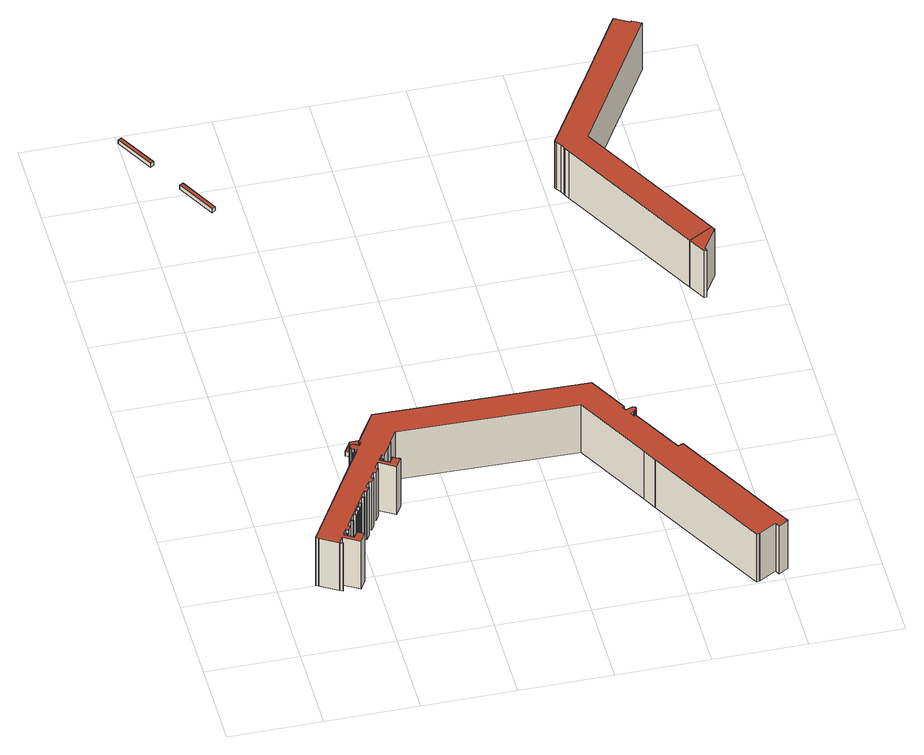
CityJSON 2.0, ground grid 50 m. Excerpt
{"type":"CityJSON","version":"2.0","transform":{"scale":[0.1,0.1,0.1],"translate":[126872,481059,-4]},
"CityObjects":{
"building1":{"type":"Building","attributes":{"b3_dak_type":"multiple horizontal","b3_h_dak_50p":-0.08,"b3_h_dak_70p":-0.06,"b3_h_dak_max":1.05,"b3_h_dak_min":-0.26,"b3_h_maaiveld":-2.9,"b3_kas_warenhuis":false,"b3_mutatie_ahn3_ahn4":false,"b3_reconstructie_onvolledig":false,"b3_rmse_lod12":0.282,"b3_rmse_lod13":0.282,"b3_rmse_lod22":0.284,"b3_val3dity_lod12":"[]","b3_val3dity_lod13":"[]","b3_val3dity_lod22":"[]","b3_volume_lod12":164,"b3_volume_lod13":164,"b3_volume_lod22":163.12,"geconstateerd":false,"oorspronkelijkbouwjaar":1969,"status":"Pand in gebruik"},"children":["building1-1"]},
"building1-1":{"type":"BuildingPart","parents":["building1"],"geometry":[{"type":"Solid","lod":"1.2","boundaries":[[[[0,1,2,3,4,5,6]],[[7,5,4,8]],[[9,6,5,7]],[[10,2,1,11]],[[12,3,2,10]],[[13,0,6,9]],[[8,4,3,12]],[[11,1,0,13]],[[11,13,9,7,8,12,10]]]],"semantics":{"surfaces":[{"type":"GroundSurface"},{"type":"WallSurface","on_footprint_edge":true},{"type":"RoofSurface"}],"values":[[0,1,1,1,1,1,1,1,2]]}}]},
"building2":{"type":"Building","attributes":{"b3_dak_type":"multiple horizontal","b3_h_dak_50p":-0.53,"b3_h_dak_70p":-0.45,"b3_h_dak_max":-0.18,"b3_h_dak_min":-0.76,"b3_h_maaiveld":-3.05,"b3_kas_warenhuis":false,"b3_mutatie_ahn3_ahn4":false,"b3_reconstructie_onvolledig":false,"b3_rmse_lod12":0.137,"b3_rmse_lod13":0.137,"b3_rmse_lod22":0.0307,"b3_val3dity_lod12":"[]","b3_val3dity_lod13":"[]","b3_val3dity_lod22":"[]","b3_volume_lod12":136.54,"b3_volume_lod13":136.54,"b3_volume_lod22":133.49,"geconstateerd":false,"oorspronkelijkbouwjaar":1969,"status":"Pand in gebruik"},"children":["building2-1"]},
"building2-1":{"type":"BuildingPart","parents":["building2"],"geometry":[{"type":"Solid","lod":"1.2","boundaries":[[[[14,15,16,17,18]],[[19,15,14,20]],[[20,14,18,21]],[[22,16,15,19]],[[23,17,16,22]],[[21,18,17,23]],[[21,23,22,19,20]]]],"semantics":{"surfaces":[{"type":"GroundSurface"},{"type":"WallSurface","on_footprint_edge":true},{"type":"RoofSurface"}],"values":[[0,1,1,1,1,1,2]]}}]},
"building3":{"type":"Building","attributes":{"b3_dak_type":"multiple horizontal","b3_h_dak_50p":-0.54,"b3_h_dak_70p":-0.47,"b3_h_dak_max":-0.18,"b3_h_dak_min":-0.84,"b3_h_maaiveld":-3.06,"b3_kas_warenhuis":false,"b3_mutatie_ahn3_ahn4":false,"b3_reconstructie_onvolledig":false,"b3_rmse_lod12":0.136,"b3_rmse_lod13":0.136,"b3_rmse_lod22":0.0305,"b3_val3dity_lod12":"[]","b3_val3dity_lod13":"[]","b3_val3dity_lod22":"[]","b3_volume_lod12":138.6,"b3_volume_lod13":138.6,"b3_volume_lod22":135.38,"geconstateerd":false,"oorspronkelijkbouwjaar":1969,"status":"Pand in gebruik"},"children":["building3-1"]},
"building3-1":{"type":"BuildingPart","parents":["building3"],"geometry":[{"type":"Solid","lod":"1.2","boundaries":[[[[24,25,26,27]],[[28,26,25,29]],[[30,27,26,28]],[[31,24,27,30]],[[29,25,24,31]],[[29,31,30,28]]]],"semantics":{"surfaces":[{"type":"GroundSurface"},{"type":"WallSurface","on_footprint_edge":true},{"type":"RoofSurface"}],"values":[[0,1,1,1,1,2]]}}]},
"building4":{"type":"Building","attributes":{"b3_dak_type":"slanted","b3_h_dak_50p":28.27,"b3_h_dak_70p":29.15,"b3_h_dak_max":32.85,"b3_h_dak_min":-2.78,"b3_h_maaiveld":-2.84,"b3_kas_warenhuis":false,"b3_mutatie_ahn3_ahn4":false,"b3_reconstructie_onvolledig":false,"b3_rmse_lod12":9.95,"b3_rmse_lod13":3.33,"b3_rmse_lod22":2.98,"b3_val3dity_lod12":"[]","b3_val3dity_lod13":"[]","b3_val3dity_lod22":"[]","b3_volume_lod12":169286.78,"b3_volume_lod13":157577.94,"b3_volume_lod22":153946.31,"geconstateerd":false,"oorspronkelijkbouwjaar":1970,"status":"Pand in gebruik"},"children":["building4-1"]},
"building4-1":{"type":"BuildingPart","parents":["building4"],"geometry":[{"type":"Solid","lod":"1.2","boundaries":[[[[32,33,34,35,36,37,38,39,40,41,42,43,44,45,46,47,48,49,50,51,52,53,54,55,56,57,58,59,60,61,62,63,64,65,66,67,68,69,70,71,72,73,74,75,76,77,78,79,80,81,82,83,84,85,86,87,88,89,90,91,92,93,94,95,96,97,98,99,100,101,102,103,104,105,106,107,108,109,110,111,112,113,114,115,116,117,118,119,120,121,122,123,124,125,126,127,128,129,130,131,132,133,134,135,136,137,138,139,140,141,142,143,144,145,146,147,148,149,150,151,152,153,154,155,156,157,158,159,160,161,162,163,164,165,166,167,168,169,170,171,172,173,174,175,176,177,178,179,180,181,182]],[[183,178,177,184]],[[185,180,179,186]],[[186,179,178,183]],[[187,172,171,188]],[[189,181,180,185]],[[188,171,170,190]],[[190,170,169,191]],[[192,168,167,193]],[[194,156,155,195]],[[196,165,164,197]],[[198,33,32,199]],[[200,163,162,201]],[[201,162,161,202]],[[197,164,163,200]],[[195,155,154,203]],[[204,157,156,194]],[[205,174,173,206]],[[207,150,149,208]],[[203,154,153,209]],[[210,158,157,204]],[[208,149,148,211]],[[212,143,142,213]],[[214,159,158,210]],[[215,145,144,216]],[[216,144,143,212]],[[217,160,159,214]],[[218,151,150,207]],[[211,148,147,219]],[[219,147,146,220]],[[202,161,160,217]],[[220,146,145,215]],[[221,45,44,222]],[[223,152,151,218]],[[209,153,152,223]],[[224,53,52,225]],[[213,142,141,226]],[[227,55,54,228]],[[229,56,55,227]],[[226,141,140,230]],[[231,61,60,232]],[[233,136,135,234]],[[235,138,137,236]],[[237,139,138,235]],[[230,140,139,237]],[[238,132,131,239]],[[240,133,132,238]],[[241,134,133,240]],[[239,131,130,242]],[[243,126,125,244]],[[242,130,129,245]],[[234,135,134,241]],[[244,125,124,246]],[[247,119,118,248]],[[246,124,123,249]],[[250,121,120,251]],[[251,120,119,247]],[[249,123,122,252]],[[253,127,126,243]],[[236,137,136,233]],[[252,122,121,250]],[[254,72,71,255]],[[256,128,127,253]],[[248,118,117,257]],[[245,129,128,256]],[[258,99,98,259]],[[257,117,116,260]],[[261,114,113,262]],[[263,115,114,261]],[[260,116,115,263]],[[264,112,111,265]],[[265,111,110,266]],[[262,113,112,264]],[[266,110,109,267]],[[267,109,108,268]],[[269,182,181,189]],[[270,103,102,271]],[[271,102,101,272]],[[268,108,107,273]],[[273,107,106,274]],[[275,100,99,258]],[[276,95,94,277]],[[278,105,104,279]],[[280,85,84,281]],[[282,86,85,280]],[[283,88,87,284]],[[285,89,88,283]],[[279,104,103,270]],[[272,101,100,275]],[[286,96,95,276]],[[259,98,97,287]],[[287,97,96,286]],[[277,94,93,288]],[[288,93,92,289]],[[289,92,91,290]],[[290,91,90,291]],[[284,87,86,282]],[[291,90,89,285]],[[292,83,82,293]],[[294,77,76,295]],[[295,76,75,296]],[[293,82,81,297]],[[297,81,80,298]],[[281,84,83,292]],[[299,79,78,300]],[[301,73,72,254]],[[302,74,73,301]],[[298,80,79,299]],[[296,75,74,302]],[[300,78,77,294]],[[303,70,69,304]],[[304,69,68,305]],[[306,59,58,307]],[[307,58,57,308]],[[255,71,70,303]],[[309,49,48,310]],[[311,50,49,309]],[[308,57,56,229]],[[305,68,67,312]],[[313,62,61,231]],[[314,65,64,315]],[[316,66,65,314]],[[228,54,53,224]],[[317,38,37,318]],[[318,37,36,319]],[[232,60,59,306]],[[315,64,63,320]],[[320,63,62,313]],[[321,47,46,322]],[[310,48,47,321]],[[322,46,45,221]],[[323,34,33,198]],[[324,35,34,323]],[[319,36,35,324]],[[325,51,50,311]],[[222,44,43,326]],[[274,106,105,278]],[[327,41,40,328]],[[326,43,42,329]],[[329,42,41,327]],[[328,40,39,330]],[[330,39,38,317]],[[199,32,182,269]],[[331,166,165,196]],[[184,177,176,332]],[[206,173,172,187]],[[312,67,66,316]],[[191,169,168,192]],[[193,167,166,331]],[[332,176,175,333]],[[333,175,174,205]],[[225,52,51,325]],[[225,325,311,309,310,321,322,221,222,326,329,327,328,330,317,318,319,324,323,198,199,269,189,185,186,183,184,332,333,205,206,187,188,190,191,192,193,331,196,197,200,201,202,217,214,210,204,194,195,203,209,223,218,207,208,211,219,220,215,216,212,213,226,230,237,235,236,233,234,241,240,238,239,242,245,256,253,243,244,246,249,252,250,251,247,248,257,260,263,261,262,264,265,266,267,268,273,274,278,279,270,271,272,275,258,259,287,286,276,277,288,289,290,291,285,283,284,282,280,281,292,293,297,298,299,300,294,295,296,302,301,254,255,303,304,305,312,316,314,315,320,313,231,232,306,307,308,229,227,228,224]]]],"semantics":{"surfaces":[{"type":"GroundSurface"},{"type":"WallSurface","on_footprint_edge":true},{"type":"RoofSurface"}],"values":[[0,1,1,1,1,1,1,1,1,1,1,1,1,1,1,1,1,1,1,1,1,1,1,1,1,1,1,1,1,1,1,1,1,1,1,1,1,1,1,1,1,1,1,1,1,1,1,1,1,1,1,1,1,1,1,1,1,1,1,1,1,1,1,1,1,1,1,1,1,1,1,1,1,1,1,1,1,1,1,1,1,1,1,1,1,1,1,1,1,1,1,1,1,1,1,1,1,1,1,1,1,1,1,1,1,1,1,1,1,1,1,1,1,1,1,1,1,1,1,1,1,1,1,1,1,1,1,1,1,1,1,1,1,1,1,1,1,1,1,1,1,1,1,1,1,1,1,1,1,1,1,1,2]]}}]},
"building5":{"type":"Building","attributes":{"b3_dak_type":"multiple horizontal","b3_h_dak_50p":-0.07,"b3_h_dak_70p":-0.06,"b3_h_dak_max":1.06,"b3_h_dak_min":-0.3,"b3_h_maaiveld":-2.87,"b3_kas_warenhuis":false,"b3_mutatie_ahn3_ahn4":false,"b3_reconstructie_onvolledig":false,"b3_rmse_lod12":0.176,"b3_rmse_lod13":0.176,"b3_rmse_lod22":0.177,"b3_val3dity_lod12":"[]","b3_val3dity_lod13":"[]","b3_val3dity_lod22":"[]","b3_volume_lod12":160.03,"b3_volume_lod13":160.03,"b3_volume_lod22":159.19,"geconstateerd":false,"oorspronkelijkbouwjaar":1969,"status":"Pand in gebruik"},"children":["building5-1"]},
"building5-1":{"type":"BuildingPart","parents":["building5"],"geometry":[{"type":"Solid","lod":"1.2","boundaries":[[[[334,335,336,337,338,339]],[[340,335,334,341]],[[342,338,337,343]],[[344,339,338,342]],[[343,337,336,345]],[[345,336,335,340]],[[341,334,339,344]],[[341,344,342,343,345,340]]]],"semantics":{"surfaces":[{"type":"GroundSurface"},{"type":"WallSurface","on_footprint_edge":true},{"type":"RoofSurface"}],"values":[[0,1,1,1,1,1,1,2]]}}]},
"building6":{"type":"Building","attributes":{"b3_dak_type":"multiple horizontal","b3_h_dak_50p":3.38,"b3_h_dak_70p":3.4,"b3_h_dak_max":3.69,"b3_h_dak_min":3.23,"b3_h_maaiveld":-2.96,"b3_kas_warenhuis":false,"b3_mutatie_ahn3_ahn4":false,"b3_reconstructie_onvolledig":false,"b3_rmse_lod12":0.0637,"b3_rmse_lod13":0.0637,"b3_rmse_lod22":0.0627,"b3_val3dity_lod12":"[]","b3_val3dity_lod13":"[]","b3_val3dity_lod22":"[]","b3_volume_lod12":138.71,"b3_volume_lod13":138.71,"b3_volume_lod22":138.71,"geconstateerd":false,"oorspronkelijkbouwjaar":1969,"status":"Pand in gebruik"},"children":["building6-1"]},
"building6-1":{"type":"BuildingPart","parents":["building6"],"geometry":[{"type":"Solid","lod":"1.2","boundaries":[[[[346,347,348,349,350,351,352,353,354,355,356]],[[357,354,353,358]],[[359,355,354,357]],[[360,349,348,361]],[[362,356,355,359]],[[358,353,352,363]],[[363,352,351,364]],[[364,351,350,365]],[[365,350,349,360]],[[366,347,346,367]],[[361,348,347,366]],[[367,346,356,362]],[[367,362,359,357,358,363,364,365,360,361,366]]]],"semantics":{"surfaces":[{"type":"GroundSurface"},{"type":"WallSurface","on_footprint_edge":true},{"type":"RoofSurface"}],"values":[[0,1,1,1,1,1,1,1,1,1,1,1,2]]}}]},
"building7":{"type":"Building","attributes":{"b3_dak_type":"multiple horizontal","b3_h_dak_50p":28.44,"b3_h_dak_70p":28.48,"b3_h_dak_max":29.6,"b3_h_dak_min":2.92,"b3_h_maaiveld":-2.86,"b3_kas_warenhuis":false,"b3_mutatie_ahn3_ahn4":false,"b3_reconstructie_onvolledig":false,"b3_rmse_lod12":3.69,"b3_rmse_lod13":1.6,"b3_rmse_lod22":1.54,"b3_val3dity_lod12":"[]","b3_val3dity_lod13":"[]","b3_val3dity_lod22":"[]","b3_volume_lod12":3062.34,"b3_volume_lod13":3006.61,"b3_volume_lod22":3015.24,"geconstateerd":false,"oorspronkelijkbouwjaar":1971,"status":"Pand in gebruik"},"children":["building7-1"]},
"building7-1":{"type":"BuildingPart","parents":["building7"],"geometry":[{"type":"Solid","lod":"1.2","boundaries":[[[[368,369,370,371,372,373,374]],[[375,373,372,376]],[[376,372,371,377]],[[378,369,368,379]],[[380,370,369,378]],[[379,368,374,381]],[[381,374,373,375]],[[377,371,370,380]],[[377,380,378,379,381,375,376]]]],"semantics":{"surfaces":[{"type":"GroundSurface"},{"type":"WallSurface","on_footprint_edge":true},{"type":"RoofSurface"}],"values":[[0,1,1,1,1,1,1,1,2]]}}]},
"building8":{"type":"Building","attributes":{"b3_dak_type":"multiple horizontal","b3_h_dak_50p":28.44,"b3_h_dak_70p":28.47,"b3_h_dak_max":29.86,"b3_h_dak_min":-2.68,"b3_h_maaiveld":-2.91,"b3_kas_warenhuis":false,"b3_mutatie_ahn3_ahn4":false,"b3_reconstructie_onvolledig":false,"b3_rmse_lod12":4.98,"b3_rmse_lod13":1.13,"b3_rmse_lod22":1.13,"b3_val3dity_lod12":"[]","b3_val3dity_lod13":"[]","b3_val3dity_lod22":"[]","b3_volume_lod12":88324.95,"b3_volume_lod13":82634.77,"b3_volume_lod22":82484.45,"geconstateerd":false,"oorspronkelijkbouwjaar":1972,"status":"Pand in gebruik"},"children":["building8-1"]},
"building8-1":{"type":"BuildingPart","parents":["building8"],"geometry":[{"type":"Solid","lod":"1.2","boundaries":[[[[369,368,382,383,384,385,386,387,388,389,390,391,392,393,394,395,396,397,398,399]],[[379,368,369,378]],[[378,369,399,400]],[[401,397,396,402]],[[402,396,395,403]],[[404,387,386,405]],[[403,395,394,406]],[[406,394,393,407]],[[407,393,392,408]],[[408,392,391,409]],[[410,389,388,411]],[[411,388,387,404]],[[412,383,382,413]],[[400,399,398,414]],[[413,382,368,379]],[[415,384,383,412]],[[405,386,385,416]],[[409,391,390,417]],[[417,390,389,410]],[[416,385,384,415]],[[414,398,397,401]],[[414,401,402,403,406,407,408,409,417,410,411,404,405,416,415,412,413,379,378,400]]]],"semantics":{"surfaces":[{"type":"GroundSurface"},{"type":"WallSurface","on_footprint_edge":true},{"type":"RoofSurface"}],"values":[[0,1,1,1,1,1,1,1,1,1,1,1,1,1,1,1,1,1,1,1,1,2]]}}]}
},
"vertices":[
[681,1429,11],[631,1430,11],[605,1387,11],[566,1410,11],[606,1476,11],[682,1475,11],[682,1473,11],[682,1475,39],[606,1476,39],[682,1473,39],[605,1387,39],[631,1430,39],[566,1410,39],[681,1429,39],
[139,3752,10],[120,3741,10],[3,3952,10],[3,3953,10],[22,3963,10],[120,3741,35],[139,3752,35],[22,3963,35],[3,3952,35],[3,3953,35],
[244,3562,9],[361,3351,9],[341,3340,9],[225,3551,9],[341,3340,35],[361,3351,35],[225,3551,35],[244,3562,35],
[1990,672,12],[1950,746,12],[1723,1160,12],[769,1179,12],[727,1109,12],[729,1107,12],[708,1074,12],[674,1018,12],[662,1026,12],[649,1005,12],[661,997,12],[659,993,12],[646,1001,12],[642,994,12],[691,964,12],[712,999,12],[741,982,12],[742,983,12],[749,978,12],[715,922,12],[631,974,12],[610,940,12],[622,932,12],[605,903,12],[592,910,12],[571,875,12],[584,868,12],[566,838,12],[553,846,12],[532,811,12],[545,804,12],[528,775,12],[527,776,12],[526,775,12],[515,782,12],[494,747,12],[506,739,12],[503,734,12],[490,741,12],[469,707,12],[482,699,12],[479,695,12],[467,703,12],[454,681,12],[466,673,12],[464,669,12],[451,677,12],[438,655,12],[451,648,12],[448,644,12],[436,651,12],[423,629,12],[435,622,12],[433,618,12],[420,625,12],[399,591,12],[412,583,12],[410,579,12],[397,587,12],[376,552,12],[389,545,12],[371,515,12],[358,523,12],[345,501,12],[358,493,12],[355,490,12],[343,497,12],[339,490,12],[388,461,12],[407,492,12],[406,492,12],[408,495,12],[444,474,12],[412,421,12],[327,472,12],[306,437,12],[321,428,12],[320,426,12],[306,434,12],[305,432,12],[209,490,12],[210,492,12],[196,500,12],[197,502,12],[197,503,12],[537,1066,12],[528,1072,12],[530,1076,12],[540,1070,12],[552,1091,12],[542,1097,12],[536,1101,12],[531,1105,12],[527,1110,12],[523,1116,12],[520,1122,12],[519,1126,12],[520,1130,12],[522,1133,12],[525,1136,12],[528,1137,12],[535,1137,12],[542,1136,12],[549,1134,12],[555,1132,12],[571,1122,12],[583,1143,12],[574,1149,12],[597,1187,12],[684,1332,12],[1813,1310,12],[1931,1096,12],[1922,1091,12],[1934,1070,12],[1944,1076,12],[1950,1078,12],[1956,1081,12],[1963,1082,12],[1970,1083,12],[1977,1083,12],[1980,1081,12],[1983,1079,12],[1985,1076,12],[1986,1072,12],[1985,1068,12],[1982,1062,12],[1977,1056,12],[1972,1052,12],[1967,1047,12],[1951,1038,12],[1963,1017,12],[1972,1022,12],[2084,820,12],[2125,745,12],[2147,757,12],[2148,755,12],[2154,758,12],[2169,731,12],[2168,731,12],[2278,532,12],[2481,164,12],[2482,165,12],[2530,79,12],[2526,76,12],[2529,71,12],[2478,42,12],[2466,67,12],[2370,14,12],[2369,15,12],[2355,8,12],[1989,670,12],[2466,67,333],[2478,42,333],[2369,15,333],[2370,14,333],[2481,164,333],[2278,532,333],[2355,8,333],[2168,731,333],[2169,731,333],[2154,758,333],[2148,755,333],[1985,1068,333],[1986,1072,333],[2125,745,333],[2084,820,333],[1950,746,333],[1990,672,333],[1972,1022,333],[1963,1017,333],[1951,1038,333],[1985,1076,333],[1982,1062,333],[2530,79,333],[2482,165,333],[1970,1083,333],[1963,1082,333],[1983,1079,333],[1977,1056,333],[1956,1081,333],[1931,1096,333],[1813,1310,333],[1972,1052,333],[1934,1070,333],[1922,1091,333],[1967,1047,333],[1977,1083,333],[1950,1078,333],[1944,1076,333],[642,994,333],[646,1001,333],[1980,1081,333],[610,940,333],[631,974,333],[684,1332,333],[605,903,333],[622,932,333],[592,910,333],[597,1187,333],[532,811,333],[553,846,333],[555,1132,333],[549,1134,333],[583,1143,333],[571,1122,333],[574,1149,333],[528,1137,333],[525,1136,333],[535,1137,333],[542,1136,333],[522,1133,333],[523,1116,333],[527,1110,333],[520,1130,333],[531,1105,333],[530,1076,333],[528,1072,333],[536,1101,333],[552,1091,333],[540,1070,333],[542,1097,333],[520,1122,333],[482,699,333],[469,707,333],[519,1126,333],[537,1066,333],[339,490,333],[343,497,333],[197,503,333],[196,500,333],[210,492,333],[197,502,333],[209,490,333],[305,432,333],[306,434,333],[320,426,333],[321,428,333],[1989,670,333],[408,495,333],[406,492,333],[407,492,333],[306,437,333],[327,472,333],[388,461,333],[345,501,333],[358,523,333],[412,421,333],[444,474,333],[433,618,333],[435,622,333],[420,625,333],[412,583,333],[399,591,333],[410,579,333],[358,493,333],[355,490,333],[371,515,333],[389,545,333],[376,552,333],[397,587,333],[423,629,333],[436,651,333],[464,669,333],[466,673,333],[454,681,333],[448,644,333],[451,648,333],[438,655,333],[451,677,333],[479,695,333],[467,703,333],[490,741,333],[503,734,333],[506,739,333],[566,838,333],[584,868,333],[571,875,333],[742,983,333],[741,982,333],[749,978,333],[494,747,333],[545,804,333],[526,775,333],[527,776,333],[515,782,333],[708,1074,333],[729,1107,333],[727,1109,333],[528,775,333],[712,999,333],[691,964,333],[1723,1160,333],[769,1179,333],[715,922,333],[659,993,333],[649,1005,333],[662,1026,333],[661,997,333],[674,1018,333],[2147,757,333],[2529,71,333],[2526,76,333],
[1899,1450,11],[1935,1383,11],[1896,1361,11],[1872,1406,11],[1821,1407,11],[1822,1451,11],[1935,1383,39],[1899,1450,39],[1821,1407,39],[1872,1406,39],[1822,1451,39],[1896,1361,39],
[2172,867,10],[2170,866,10],[2169,867,10],[2113,836,10],[2098,865,10],[2131,883,10],[2130,885,10],[2153,897,10],[2152,898,10],[2153,899,10],[2154,899,10],[2152,898,74],[2153,897,74],[2153,899,74],[2113,836,74],[2169,867,74],[2154,899,74],[2130,885,74],[2131,883,74],[2098,865,74],[2170,866,74],[2172,867,74],
[2542,2241,11],[2672,2314,11],[2683,2295,11],[2603,2163,11],[2607,2162,11],[2607,2147,11],[2594,2147,11],[2607,2147,325],[2607,2162,325],[2603,2163,325],[2672,2314,325],[2542,2241,325],[2683,2295,325],[2594,2147,325],
[2107,3028,11],[2094,3051,11],[2090,3064,11],[2078,3085,11],[2062,3109,11],[2056,3121,11],[2304,3531,11],[2323,3563,11],[2553,3945,11],[2556,3943,11],[2558,3947,11],[2568,3941,11],[2568,3942,11],[2634,3901,11],[2639,3910,11],[2689,3881,11],[2228,3117,11],[2363,2873,11],[2363,2873,325],[2689,3881,325],[2639,3910,325],[2634,3901,325],[2056,3121,325],[2062,3109,325],[2568,3942,325],[2568,3941,325],[2558,3947,325],[2556,3943,325],[2323,3563,325],[2304,3531,325],[2094,3051,325],[2107,3028,325],[2228,3117,325],[2090,3064,325],[2078,3085,325],[2553,3945,325]
]}
